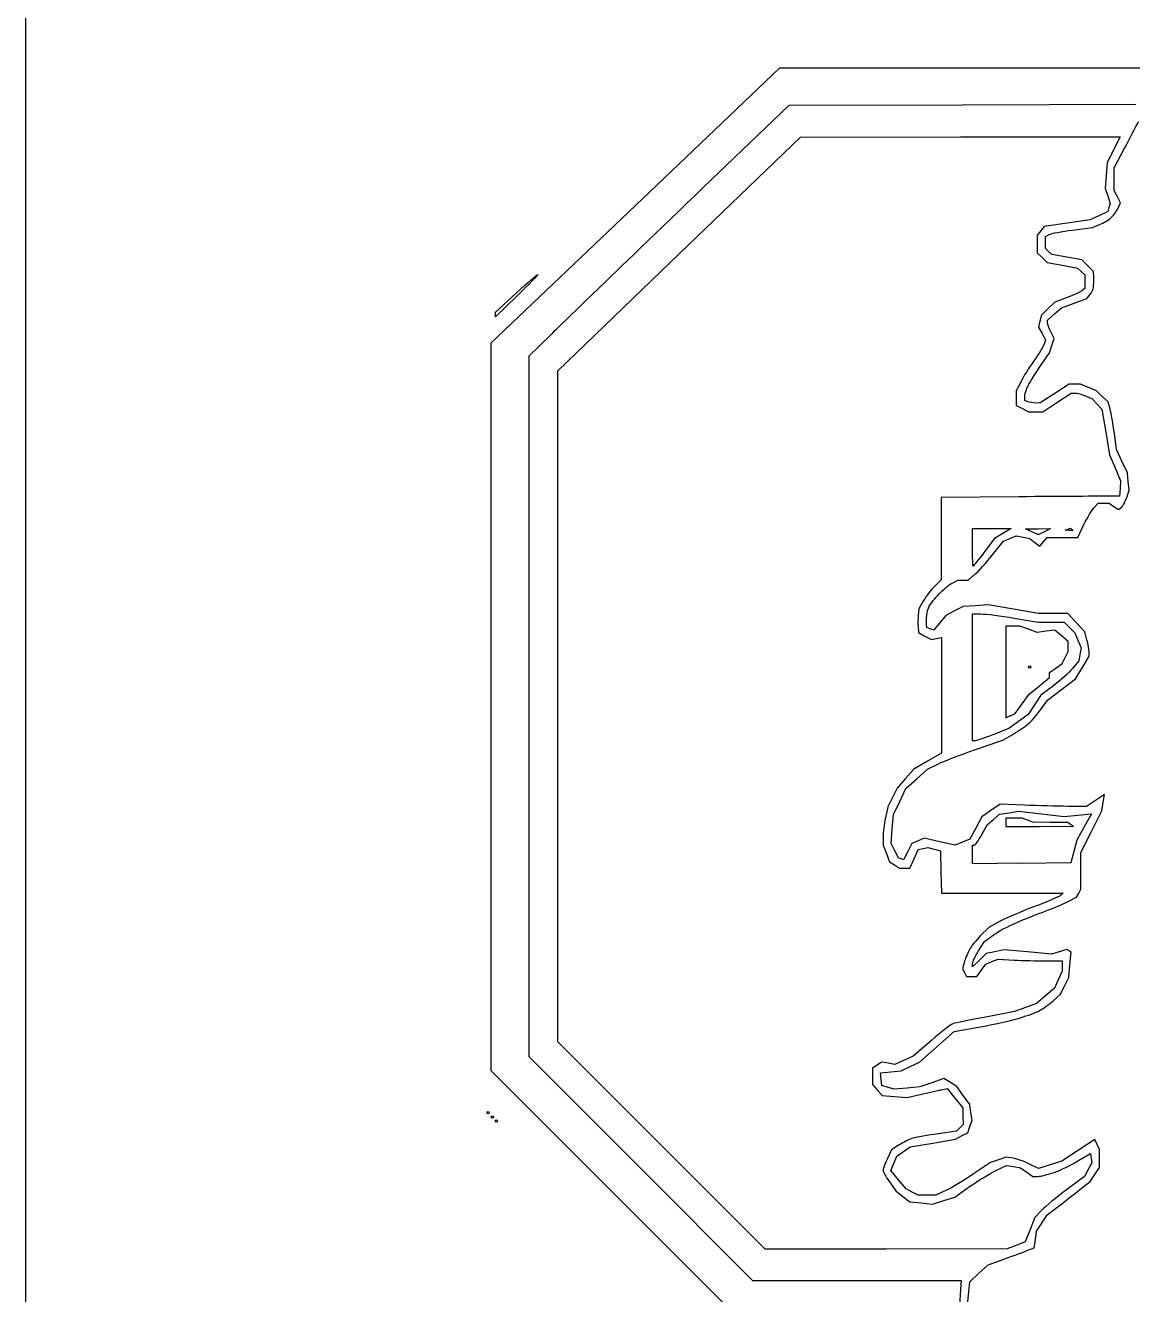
# Model space of a CAD drawing. Extents: x 2.7 to 30.1, y 1.6 to 101.3.
# Drawn here: x 2.695 to 4.369, y 56.72 to 58.639 of the extents above; entities that cross this region are included whole.
import ezdxf

# ---------------------------------------------------------------- set-up
doc = ezdxf.new("R2010")
doc.units = 0
doc.layers.get('0').update_dxf_attribs({"linetype": 'CONTINUOUS'})

msp = doc.modelspace()

# ---------------------------------------------------------------- linework, layer by layer
at = {"color": 5}
msp.add_line((2.694834, 59.100892), (2.694834, 54.481264), dxfattribs=at)
at = {"color": 7}
for p, q in [((3.6173, 58.3671), (3.835414, 58.574982)), ((3.835414, 58.574982), (4.394468, 58.575138)), ((3.84893, 58.518092), (3.731875, 58.405736)), ((4.111409, 58.518939), (3.84893, 58.518092)), ((4.373887, 58.519785), (4.111409, 58.518939)), ((3.683367, 58.293858), (3.866833, 58.470475)), ((3.866833, 58.470475), (4.108521, 58.470633)), ((4.108521, 58.470633), (4.350209, 58.470794)), ((4.350209, 58.470794), (4.340159, 58.451095)), ((4.340159, 58.451095), (4.330109, 58.431424)), ((4.341139, 58.424146), (4.35578, 58.451832)), ((4.330109, 58.431424), (4.328839, 58.412064)), ((4.341139, 58.406789), (4.341139, 58.424146)), ((4.328839, 58.412064), (4.327569, 58.392703)), ((4.341139, 58.389433), (4.341139, 58.406789)), ((4.327569, 58.392703), (4.331289, 58.381415)), ((4.331289, 58.381415), (4.335009, 58.370126)), ((4.345945, 58.380147), (4.341139, 58.389433)), ((4.350751, 58.370862), (4.345945, 58.380147)), ((3.399186, 58.159215), (3.6173, 58.3671)), ((4.331114, 58.357877), (4.317869, 58.351612)), ((4.333061, 58.364001), (4.331114, 58.357877)), ((4.335009, 58.370126), (4.333061, 58.364001)), ((4.346269, 58.362198), (4.350751, 58.370862)), ((4.269978, 58.340408), (4.235332, 58.335469)), ((4.304625, 58.345347), (4.269978, 58.340408)), ((4.317869, 58.351612), (4.304625, 58.345347)), ((4.308082, 58.333722), (4.318984, 58.338237)), ((4.229818, 58.32878), (4.224303, 58.322091)), ((4.224303, 58.322091), (4.224303, 58.308799)), ((4.235332, 58.335469), (4.229818, 58.32878)), ((4.237212, 58.320232), (4.242727, 58.323167)), ((4.237212, 58.311116), (4.237212, 58.320232)), ((4.27816, 58.329884), (4.308082, 58.333722)), ((4.224303, 58.308799), (4.224303, 58.295506)), ((4.237212, 58.302), (4.237212, 58.311116)), ((4.241857, 58.297372), (4.237212, 58.302)), ((3.499899, 58.117246), (3.683367, 58.293858)), ((4.224303, 58.295506), (4.232087, 58.288197)), ((4.232087, 58.288197), (4.23987, 58.280887)), ((4.23987, 58.280887), (4.262587, 58.276597)), ((4.246503, 58.292715), (4.241857, 58.297372)), ((4.269255, 58.288877), (4.246503, 58.292715)), ((4.292008, 58.285039), (4.269255, 58.288877)), ((4.300825, 58.276233), (4.292008, 58.285039)), ((4.262587, 58.276597), (4.285303, 58.272307)), ((4.285303, 58.272307), (4.291018, 58.267143)), ((4.291018, 58.267143), (4.296733, 58.261978)), ((4.296733, 58.261978), (4.296733, 58.251846)), ((4.309641, 58.267428), (4.300825, 58.276233)), ((4.310008, 58.25851), (4.309641, 58.267428)), ((4.296733, 58.241715), (4.292759, 58.238413)), ((4.296733, 58.251846), (4.296733, 58.241715)), ((3.405416, 58.205534), (3.437007, 58.234659)), ((3.437849, 58.230135), (3.405416, 58.19893)), ((3.437849, 58.230146), (3.437849, 58.230135)), ((4.269924, 58.228083), (4.251063, 58.221056)), ((4.280443, 58.219365), (4.299699, 58.226562)), ((4.299699, 58.226562), (4.304344, 58.231783)), ((3.405416, 58.202232), (3.405416, 58.205534)), ((4.241013, 58.211037), (4.230964, 58.201018)), ((4.251063, 58.221056), (4.241013, 58.211037)), ((4.250736, 58.202997), (4.261187, 58.212169)), ((4.261187, 58.212169), (4.280443, 58.219365)), ((3.405416, 58.19893), (3.405416, 58.202232)), ((4.228762, 58.192156), (4.226561, 58.183295)), ((4.230964, 58.201018), (4.228762, 58.192156)), ((4.240285, 58.193824), (4.250736, 58.202997)), ((4.240285, 58.189901), (4.240285, 58.193824)), ((3.489622, 58.172195), (3.455764, 58.139203)), ((4.226561, 58.183295), (4.231895, 58.173389)), ((4.231895, 58.173389), (4.237229, 58.163483)), ((4.250225, 58.16611), (4.245255, 58.176044)), ((4.246596, 58.155132), (4.250225, 58.16611)), ((3.399186, 57.608967), (3.399186, 58.159215)), ((4.237229, 58.163483), (4.235028, 58.15733)), ((4.242966, 58.144125), (4.246596, 58.155132)), ((3.455764, 58.139203), (3.455764, 57.609748)), ((4.229504, 58.124426), (4.242966, 58.144125)), ((3.499899, 57.609768), (3.499899, 58.117246)), ((4.199583, 58.10011), (4.192852, 58.086845)), ((4.272831, 58.096658), (4.251055, 58.082547)), ((4.281377, 58.096658), (4.272831, 58.096658)), ((4.289923, 58.096658), (4.281377, 58.096658)), ((4.302115, 58.091634), (4.289923, 58.096658)), ((4.314307, 58.086639), (4.302115, 58.091634)), ((4.192852, 58.086845), (4.192852, 58.075782)), ((4.192852, 58.075782), (4.192852, 58.064719)), ((4.205659, 58.072319), (4.205659, 58.078443)), ((4.210649, 58.070344), (4.205659, 58.072319)), ((4.251055, 58.082547), (4.229281, 58.068436)), ((4.232871, 58.055123), (4.25445, 58.069291)), ((4.25445, 58.069291), (4.276029, 58.083458)), ((4.276029, 58.083458), (4.281797, 58.083458)), ((4.297689, 58.07914), (4.30783, 58.074822)), ((4.30783, 58.074822), (4.315159, 58.066864)), ((4.323016, 58.078426), (4.314307, 58.086639)), ((4.331725, 58.070214), (4.323016, 58.078426)), ((4.334756, 58.058953), (4.331725, 58.070214)), ((4.192852, 58.064719), (4.20214, 58.059921)), ((4.20214, 58.059921), (4.211428, 58.055123)), ((4.211428, 58.055123), (4.22215, 58.055123)), ((4.22215, 58.055123), (4.232871, 58.055123)), ((4.229281, 58.068436), (4.22246, 58.068368)), ((4.315159, 58.066864), (4.322505, 58.058905)), ((4.322505, 58.058905), (4.328293, 58.024454)), ((4.328293, 58.024454), (4.334082, 57.990003)), ((4.344662, 57.998281), (4.341233, 58.022975)), ((4.352773, 57.980557), (4.344662, 57.998281)), ((4.334082, 57.990003), (4.34239, 57.970276)), ((4.360882, 57.962834), (4.352773, 57.980557)), ((4.34239, 57.970276), (4.350682, 57.950549)), ((4.362321, 57.949823), (4.360882, 57.962834)), ((4.349779, 57.939034), (4.348876, 57.927519)), ((4.350682, 57.950549), (4.349779, 57.939034)), ((4.360077, 57.925665), (4.36376, 57.936813)), ((4.36376, 57.936813), (4.362321, 57.949823)), ((4.196903, 57.926594), (4.079578, 57.925747)), ((4.079578, 57.925747), (4.079578, 57.863342)), ((4.310765, 57.910566), (4.31677, 57.917142)), ((4.31677, 57.917142), (4.325025, 57.917142)), ((4.325025, 57.917142), (4.33328, 57.917142)), ((4.348876, 57.927519), (4.33155, 57.92744)), ((4.33328, 57.917142), (4.340409, 57.912147)), ((4.340409, 57.912147), (4.347538, 57.907151)), ((4.347538, 57.907151), (4.351966, 57.910849)), ((4.126768, 57.850323), (4.126768, 57.878667)), ((4.126768, 57.878667), (4.155903, 57.878636)), ((4.155903, 57.878636), (4.185037, 57.878602)), ((4.185037, 57.878602), (4.172428, 57.870982)), ((4.207002, 57.878139), (4.2259, 57.87832)), ((4.216454, 57.873821), (4.207002, 57.878139)), ((4.2259, 57.87832), (4.244797, 57.878503)), ((4.244797, 57.878503), (4.23578, 57.87379)), ((4.266835, 57.875949), (4.270972, 57.877642)), ((4.270972, 57.877642), (4.27511, 57.879336)), ((4.27511, 57.879336), (4.277029, 57.87736)), ((4.277029, 57.87736), (4.278948, 57.875384)), ((4.285856, 57.865157), (4.295307, 57.884574)), ((4.079578, 57.863342), (4.079578, 57.80094)), ((4.159838, 57.863362), (4.14429, 57.842647)), ((4.156731, 57.838402), (4.173531, 57.859456)), ((4.172428, 57.870982), (4.159838, 57.863362)), ((4.173531, 57.859456), (4.183183, 57.863435)), ((4.183183, 57.863435), (4.192835, 57.867415)), ((4.192835, 57.867415), (4.203122, 57.865439)), ((4.203122, 57.865439), (4.213409, 57.863463)), ((4.213409, 57.863463), (4.221066, 57.857593)), ((4.226329, 57.869246), (4.226323, 57.869362)), ((4.228723, 57.851723), (4.234184, 57.85844)), ((4.234184, 57.85844), (4.239645, 57.865157)), ((4.239645, 57.865157), (4.26275, 57.865157)), ((4.26275, 57.865157), (4.285856, 57.865157)), ((4.272877, 57.875768), (4.266835, 57.875949)), ((4.272906, 57.875568), (4.272877, 57.875768)), ((4.278948, 57.875384), (4.272906, 57.875568)), ((4.221066, 57.857593), (4.228723, 57.851723)), ((4.127763, 57.821932), (4.127672, 57.821977)), ((4.079578, 57.80094), (4.069852, 57.791683)), ((4.095934, 57.796128), (4.104443, 57.800587)), ((4.104443, 57.800587), (4.112227, 57.800587)), ((4.112227, 57.800587), (4.120011, 57.800587)), ((4.120011, 57.800587), (4.12997, 57.808969)), ((4.052781, 57.769839), (4.045432, 57.757252)), ((4.131412, 57.761979), (4.112422, 57.760568)), ((4.1504, 57.76339), (4.131412, 57.761979)), ((4.188546, 57.756814), (4.1504, 57.76339)), ((4.045432, 57.757252), (4.044698, 57.747797)), ((4.08644, 57.747304), (4.077206, 57.736099)), ((4.099431, 57.753936), (4.08644, 57.747304)), ((4.112422, 57.760568), (4.099431, 57.753936)), ((4.126684, 57.653462), (4.126684, 57.749525)), ((4.126684, 57.749525), (4.140072, 57.749502)), ((4.226692, 57.750239), (4.188546, 57.756814)), ((4.189678, 57.743237), (4.225899, 57.736971)), ((4.248776, 57.750239), (4.226692, 57.750239)), ((4.27086, 57.750239), (4.248776, 57.750239)), ((4.283613, 57.73641), (4.27086, 57.750239)), ((4.044517, 57.729763), (4.045053, 57.721184)), ((4.057484, 57.728846), (4.057117, 57.734011)), ((4.062728, 57.726871), (4.057484, 57.728846)), ((4.067972, 57.724895), (4.062728, 57.726871)), ((4.077206, 57.736099), (4.067972, 57.724895)), ((4.187734, 57.73094), (4.177103, 57.73094)), ((4.177103, 57.73094), (4.177103, 57.661714)), ((4.198365, 57.73094), (4.187734, 57.73094)), ((4.211517, 57.726284), (4.198365, 57.73094)), ((4.224671, 57.721655), (4.211517, 57.726284)), ((4.225899, 57.736971), (4.245728, 57.736949)), ((4.251415, 57.725042), (4.238043, 57.723349)), ((4.245728, 57.736949), (4.265554, 57.736929)), ((4.261501, 57.716547), (4.251415, 57.725042)), ((4.265554, 57.736929), (4.273465, 57.729027)), ((4.273465, 57.729027), (4.281375, 57.721125)), ((4.296367, 57.722553), (4.283613, 57.73641)), ((4.045053, 57.721184), (4.054905, 57.716076)), ((4.054905, 57.716076), (4.064757, 57.710967)), ((4.064757, 57.710967), (4.072234, 57.712379)), ((4.072234, 57.712379), (4.079707, 57.71379)), ((4.079707, 57.71379), (4.079707, 57.626453)), ((4.238043, 57.723349), (4.224671, 57.721655)), ((4.271588, 57.708052), (4.261501, 57.716547)), ((4.271588, 57.700291), (4.271588, 57.708052)), ((4.281375, 57.721125), (4.286182, 57.70961)), ((4.286182, 57.70961), (4.290988, 57.698095)), ((4.299742, 57.710417), (4.296367, 57.722553)), ((4.266906, 57.683499), (4.271588, 57.692558)), ((4.271588, 57.692558), (4.271588, 57.700291)), ((4.289154, 57.688274), (4.287319, 57.678453)), ((4.290988, 57.698095), (4.289154, 57.688274)), ((4.292925, 57.668422), (4.303158, 57.685412)), ((4.303158, 57.685412), (4.303135, 57.691847)), ((4.213297, 57.667635), (4.213297, 57.667635)), ((4.243233, 57.660921), (4.252721, 57.667694)), ((4.252721, 57.667694), (4.262227, 57.674468)), ((4.262227, 57.674468), (4.266906, 57.683499)), ((4.287319, 57.678453), (4.277848, 57.666966)), ((4.282694, 57.651433), (4.292925, 57.668422)), ((4.126684, 57.557396), (4.126684, 57.653462)), ((4.177103, 57.661714), (4.177103, 57.592491)), ((4.227904, 57.640855), (4.243144, 57.65347)), ((4.243144, 57.65347), (4.243188, 57.657196)), ((4.243188, 57.657196), (4.243233, 57.660921)), ((4.261471, 57.635318), (4.282694, 57.651433)), ((4.20196, 57.613479), (4.212664, 57.628268)), ((4.212664, 57.628268), (4.227904, 57.640855)), ((4.249109, 57.641002), (4.22983, 57.626496)), ((4.240248, 57.619203), (4.261471, 57.635318)), ((3.399186, 57.058715), (3.399186, 57.608967)), ((3.455764, 57.609748), (3.455764, 57.080291)), ((3.499899, 57.102293), (3.499899, 57.609768)), ((4.079707, 57.626453), (4.079707, 57.539114)), ((4.191255, 57.598719), (4.20196, 57.613479)), ((4.220251, 57.612046), (4.210673, 57.597596)), ((4.22983, 57.626496), (4.220251, 57.612046)), ((4.229981, 57.604838), (4.240248, 57.619203)), ((4.177103, 57.592491), (4.184195, 57.595764)), ((4.184163, 57.595445), (4.191255, 57.598719)), ((4.184195, 57.595764), (4.184163, 57.595445)), ((4.210673, 57.597596), (4.196251, 57.586956)), ((4.18183, 57.576316), (4.157522, 57.566834)), ((4.196251, 57.586956), (4.18183, 57.576316)), ((4.129932, 57.557396), (4.126684, 57.557396)), ((4.129963, 57.557351), (4.129932, 57.557396)), ((4.129945, 57.543906), (4.172467, 57.558694)), ((4.172467, 57.558694), (4.186637, 57.566794)), ((4.079707, 57.539114), (4.05882, 57.526894)), ((4.037929, 57.514673), (4.025413, 57.500478)), ((4.05882, 57.526894), (4.037929, 57.514673)), ((4.042502, 57.499964), (4.058795, 57.514611)), ((4.058795, 57.514611), (4.073109, 57.521864)), ((4.025413, 57.500478), (4.012896, 57.486282)), ((4.02621, 57.485317), (4.042502, 57.499964)), ((4.012896, 57.486282), (4.005748, 57.472114)), ((4.016704, 57.465843), (4.02621, 57.485317)), ((4.326213, 57.476314), (4.312587, 57.467311)), ((4.324266, 57.46415), (4.326213, 57.476314)), ((3.998599, 57.457947), (3.99506, 57.441267)), ((4.005748, 57.472114), (3.998599, 57.457947)), ((4.007199, 57.44637), (4.016704, 57.465843)), ((4.168376, 57.461695), (4.154697, 57.452127)), ((4.205087, 57.460284), (4.168376, 57.461695)), ((4.298962, 57.458308), (4.270379, 57.45859)), ((4.312587, 57.467311), (4.298962, 57.458308)), ((4.322318, 57.451986), (4.324266, 57.46415)), ((4.005393, 57.424328), (4.007199, 57.44637)), ((4.141018, 57.44256), (4.131984, 57.425824)), ((4.154697, 57.452127), (4.141018, 57.44256)), ((4.148891, 57.430752), (4.158269, 57.438654)), ((4.158269, 57.438654), (4.167647, 57.446556)), ((4.167647, 57.446556), (4.182052, 57.448814)), ((4.18949, 57.440714), (4.1771, 57.440714)), ((4.1771, 57.440714), (4.1771, 57.434421)), ((4.182052, 57.448814), (4.19644, 57.451072)), ((4.201882, 57.440714), (4.18949, 57.440714)), ((4.19644, 57.451072), (4.230915, 57.447093)), ((4.209937, 57.437638), (4.201882, 57.440714)), ((4.217991, 57.434562), (4.209937, 57.437638)), ((4.230915, 57.447093), (4.26539, 57.443113)), ((4.26539, 57.443113), (4.286012, 57.445089)), ((4.286012, 57.445089), (4.306632, 57.447347)), ((4.306632, 57.447347), (4.295512, 57.42745)), ((4.306443, 57.42049), (4.322318, 57.451986)), ((4.003587, 57.402287), (4.005393, 57.424328)), ((4.131984, 57.425824), (4.12295, 57.409088)), ((4.140435, 57.41523), (4.148891, 57.430752)), ((4.1771, 57.434421), (4.1771, 57.428127)), ((4.1771, 57.428127), (4.228281, 57.428172)), ((4.244396, 57.43428), (4.217991, 57.434562)), ((4.228257, 57.428308), (4.27944, 57.428353)), ((4.228281, 57.428172), (4.228257, 57.428308)), ((4.270804, 57.433997), (4.244396, 57.43428)), ((4.275122, 57.431175), (4.270804, 57.433997)), ((4.27944, 57.428353), (4.275122, 57.431175)), ((4.295512, 57.42745), (4.284373, 57.407553)), ((4.290568, 57.388994), (4.306443, 57.42049)), ((3.991524, 57.412196), (3.991524, 57.399834)), ((3.991524, 57.399834), (3.996513, 57.38736)), ((4.009302, 57.39145), (4.003587, 57.402287)), ((4.035156, 57.402513), (4.02886, 57.390151)), ((4.044517, 57.406407), (4.035156, 57.402513)), ((4.053862, 57.410274), (4.044517, 57.406407)), ((4.07732, 57.405053), (4.053862, 57.410274)), ((4.100778, 57.399832), (4.07732, 57.405053)), ((4.111864, 57.40446), (4.100778, 57.399832)), ((4.12295, 57.409088), (4.111864, 57.40446)), ((4.12668, 57.385681), (4.12668, 57.399707)), ((4.12668, 57.399707), (4.129333, 57.399707)), ((4.284373, 57.407553), (4.279964, 57.390338)), ((3.996513, 57.38736), (4.001503, 57.374886)), ((4.015017, 57.380612), (4.009302, 57.39145)), ((4.01879, 57.379201), (4.015017, 57.380612)), ((4.022563, 57.37779), (4.01879, 57.379201)), ((4.02886, 57.390151), (4.022563, 57.37779)), ((4.032164, 57.365065), (4.038387, 57.379119)), ((4.038387, 57.379119), (4.04461, 57.393174)), ((4.04461, 57.393174), (4.051922, 57.394867)), ((4.051922, 57.394867), (4.059234, 57.396561)), ((4.059234, 57.396561), (4.068686, 57.394021)), ((4.068686, 57.394021), (4.078138, 57.391481)), ((4.078138, 57.391481), (4.079041, 57.35942)), ((4.12668, 57.371655), (4.12668, 57.385681)), ((4.279964, 57.390338), (4.275556, 57.373122)), ((4.290612, 57.361224), (4.290568, 57.388994)), ((4.001503, 57.374886), (4.008996, 57.369975)), ((4.008996, 57.369975), (4.016489, 57.365065)), ((4.016489, 57.365065), (4.024326, 57.365065)), ((4.024326, 57.365065), (4.032164, 57.365065)), ((4.079041, 57.35942), (4.079944, 57.327354)), ((4.201124, 57.372501), (4.12668, 57.371655)), ((4.275556, 57.373122), (4.201112, 57.372275)), ((4.201112, 57.372275), (4.201124, 57.372501)), ((4.290657, 57.333453), (4.290612, 57.361224)), ((4.079944, 57.327354), (4.171805, 57.327354)), ((4.171805, 57.327354), (4.263664, 57.327354)), ((4.263664, 57.327354), (4.260489, 57.324165)), ((4.269287, 57.313782), (4.284127, 57.321261)), ((4.284127, 57.321261), (4.287392, 57.327357)), ((4.287392, 57.327357), (4.290657, 57.333453)), ((4.167536, 57.284287), (4.151588, 57.275623)), ((4.151588, 57.275623), (4.139051, 57.263092)), ((4.135999, 57.239924), (4.145124, 57.25429)), ((4.145124, 57.25429), (4.155899, 57.26253)), ((4.137109, 57.225983), (4.126875, 57.216105)), ((4.147339, 57.23586), (4.137109, 57.225983)), ((4.160654, 57.238824), (4.147339, 57.23586)), ((4.15614, 57.22375), (4.165518, 57.227645)), ((4.17397, 57.241787), (4.160654, 57.238824)), ((4.165518, 57.227645), (4.189541, 57.226234)), ((4.210147, 57.238429), (4.17397, 57.241787)), ((4.246322, 57.23507), (4.210147, 57.238429)), ((4.237979, 57.225105), (4.262391, 57.225017)), ((4.25797, 57.238654), (4.246322, 57.23507)), ((4.269617, 57.242239), (4.25797, 57.238654)), ((4.262391, 57.225017), (4.262324, 57.217143)), ((4.272648, 57.240263), (4.269617, 57.242239)), ((4.275676, 57.238288), (4.272648, 57.240263)), ((4.274039, 57.218927), (4.275676, 57.238288)), ((4.114069, 57.222396), (4.111416, 57.213139)), ((4.111416, 57.213139), (4.114574, 57.20724)), ((4.114574, 57.20724), (4.117732, 57.201342)), ((4.126875, 57.216105), (4.126875, 57.220818)), ((4.13308, 57.201342), (4.139921, 57.210599)), ((4.139921, 57.210599), (4.146762, 57.219856)), ((4.146762, 57.219856), (4.15614, 57.22375)), ((4.262258, 57.209269), (4.256453, 57.196485)), ((4.262324, 57.217143), (4.262258, 57.209269)), ((4.272402, 57.199595), (4.274039, 57.218927)), ((4.117732, 57.201342), (4.125406, 57.201342)), ((4.125406, 57.201342), (4.13308, 57.201342)), ((4.256453, 57.196485), (4.250648, 57.1837)), ((4.259341, 57.173969), (4.265872, 57.186782)), ((4.265872, 57.186782), (4.272402, 57.199595)), ((4.237078, 57.172101), (4.223509, 57.160501)), ((4.250648, 57.1837), (4.237078, 57.172101)), ((4.248095, 57.164091), (4.259341, 57.173969)), ((4.190455, 57.14814), (4.146882, 57.139956)), ((4.206982, 57.154321), (4.190455, 57.14814)), ((4.223509, 57.160501), (4.206982, 57.154321)), ((4.07264, 57.095144), (4.098903, 57.118258)), ((4.098903, 57.118258), (4.138782, 57.125342)), ((3.656584, 56.945586), (3.499899, 57.102293)), ((4.064721, 57.104734), (4.037168, 57.080943)), ((4.046376, 57.07203), (4.07264, 57.095144)), ((3.455764, 57.080291), (3.625068, 56.911009)), ((3.989021, 57.071855), (3.98238, 57.067199)), ((3.999271, 57.070162), (3.989021, 57.071855)), ((4.023345, 57.074706), (4.009522, 57.068469)), ((4.037168, 57.080943), (4.023345, 57.074706)), ((4.032516, 57.065314), (4.046376, 57.07203)), ((3.582663, 56.875257), (3.399186, 57.058715)), ((3.98238, 57.067199), (3.97574, 57.06257)), ((3.97574, 57.06257), (3.97574, 57.050322)), ((3.987761, 57.055746), (4.003219, 57.057157)), ((3.988664, 57.046122), (3.987761, 57.055746)), ((4.009522, 57.068469), (3.999271, 57.070162)), ((4.003219, 57.057157), (4.018656, 57.058568)), ((4.018656, 57.058568), (4.032516, 57.065314)), ((3.97574, 57.050322), (3.97574, 57.038073)), ((3.97574, 57.038073), (3.982868, 57.029776)), ((3.989568, 57.036499), (3.988664, 57.046122)), ((3.999019, 57.033676), (3.989568, 57.036499)), ((4.008471, 57.030854), (3.999019, 57.033676)), ((4.047141, 57.034241), (4.027806, 57.032548)), ((4.065327, 57.040619), (4.047141, 57.034241)), ((4.083514, 57.046997), (4.065327, 57.040619)), ((4.0934, 57.040873), (4.083514, 57.046997)), ((4.103286, 57.034749), (4.0934, 57.040873)), ((4.112885, 57.02123), (4.103286, 57.034749)), ((3.982868, 57.029776), (3.989997, 57.021507)), ((3.989997, 57.021507), (4.008861, 57.019814)), ((4.027806, 57.032548), (4.008471, 57.030854)), ((4.008861, 57.019814), (4.027725, 57.01812)), ((4.027725, 57.01812), (4.049772, 57.023285)), ((4.080031, 57.030171), (4.088249, 57.031865)), ((4.088249, 57.031865), (4.100131, 57.017358)), ((4.100131, 57.017358), (4.112015, 57.002852)), ((4.122483, 57.007712), (4.112885, 57.02123)), ((4.112015, 57.002852), (4.112382, 56.990321)), ((4.124346, 56.99583), (4.122483, 57.007712)), ((4.126208, 56.983949), (4.124346, 56.99583)), ((3.394393, 56.993607), (3.394393, 56.993607)), ((3.400689, 56.987313), (3.400689, 56.987313)), ((3.406986, 56.981019), (3.406986, 56.981019)), ((4.112749, 56.977791), (4.107706, 56.972739)), ((4.112382, 56.990321), (4.112749, 56.977791)), ((4.122906, 56.974494), (4.126208, 56.983949)), ((4.102662, 56.967687), (4.074694, 56.963482)), ((4.100882, 56.955303), (4.110243, 56.960158)), ((4.107706, 56.972739), (4.102662, 56.967687)), ((4.110243, 56.960158), (4.119604, 56.965012)), ((4.119604, 56.965012), (4.122906, 56.974494)), ((3.813267, 56.78888), (3.656584, 56.945586)), ((4.004431, 56.939155), (3.998008, 56.925918)), ((4.016132, 56.946859), (4.004431, 56.939155)), ((4.012471, 56.929621), (4.02245, 56.936705)), ((4.02245, 56.936705), (4.032429, 56.943789)), ((4.032429, 56.943789), (4.066656, 56.949546)), ((4.066656, 56.949546), (4.100882, 56.955303)), ((4.28677, 56.938494), (4.261836, 56.9219)), ((4.311702, 56.955089), (4.28677, 56.938494)), ((4.315204, 56.947384), (4.311702, 56.955089)), ((4.318706, 56.93968), (4.315204, 56.947384)), ((4.318706, 56.926133), (4.318706, 56.93968)), ((4.003434, 56.907946), (4.007952, 56.918784)), ((4.007952, 56.918784), (4.012471, 56.929621)), ((4.153996, 56.920319), (4.128469, 56.902906)), ((4.165824, 56.924214), (4.153996, 56.920319)), ((4.177652, 56.928108), (4.165824, 56.924214)), ((4.18841, 56.926415), (4.177652, 56.928108)), ((4.22671, 56.910893), (4.212941, 56.917779)), ((4.261836, 56.9219), (4.244273, 56.916396)), ((4.286127, 56.922391), (4.305025, 56.933849)), ((4.307226, 56.919738), (4.301675, 56.909437)), ((4.305025, 56.933849), (4.306126, 56.926793)), ((4.306126, 56.926793), (4.307226, 56.919738)), ((4.318706, 56.912586), (4.318706, 56.926133)), ((3.625068, 56.911009), (3.794373, 56.741726)), ((4.014864, 56.894005), (4.003434, 56.907946)), ((4.161216, 56.907376), (4.17805, 56.915533)), ((4.17805, 56.915533), (4.188809, 56.913839)), ((4.188809, 56.913839), (4.199567, 56.912146)), ((4.199567, 56.912146), (4.208691, 56.905655)), ((4.208691, 56.905655), (4.217815, 56.899164)), ((4.217815, 56.899164), (4.225489, 56.899164)), ((4.244273, 56.916396), (4.22671, 56.910893)), ((4.29614, 56.899164), (4.269081, 56.879013)), ((4.301675, 56.909437), (4.29614, 56.899164)), ((4.304522, 56.891532), (4.311614, 56.902059)), ((4.311614, 56.902059), (4.318706, 56.912586)), ((4.001146, 56.890923), (4.010671, 56.877066)), ((4.026294, 56.880063), (4.014864, 56.894005)), ((4.035328, 56.875378), (4.026294, 56.880063)), ((4.100293, 56.867922), (4.122341, 56.883585)), ((4.288447, 56.878748), (4.304522, 56.891532)), ((3.76614, 56.691801), (3.582663, 56.875257)), ((4.010671, 56.877066), (4.021393, 56.868881)), ((4.021393, 56.868881), (4.032114, 56.860697)), ((4.032114, 56.860697), (4.049313, 56.859003)), ((4.044362, 56.870693), (4.035328, 56.875378)), ((4.057914, 56.870727), (4.044362, 56.870693)), ((4.07145, 56.870761), (4.057914, 56.870727)), ((4.066511, 56.85731), (4.083402, 56.862616)), ((4.087198, 56.878127), (4.07145, 56.870761)), ((4.083402, 56.862616), (4.100293, 56.867922)), ((4.049313, 56.859003), (4.066511, 56.85731)), ((4.231626, 56.848), (4.221232, 56.837134)), ((4.231614, 56.828484), (4.239759, 56.840789)), ((4.239759, 56.840789), (4.256068, 56.853376)), ((4.221232, 56.837134), (4.213722, 56.818564)), ((4.223469, 56.816179), (4.231614, 56.828484)), ((4.213722, 56.818564), (4.206212, 56.799994)), ((4.220195, 56.791231), (4.221832, 56.803705)), ((4.221832, 56.803705), (4.223469, 56.816179)), ((3.995958, 56.789052), (3.813267, 56.78888)), ((3.996343, 56.789153), (3.995958, 56.789052)), ((4.179034, 56.789326), (3.996343, 56.789153)), ((4.192623, 56.79466), (4.179034, 56.789326)), ((4.206212, 56.799994), (4.192623, 56.79466)), ((4.210416, 56.787364), (4.220195, 56.791231)), ((4.13655, 56.752623), (4.150247, 56.765548)), ((4.150247, 56.765548), (4.175443, 56.774523)), ((4.122854, 56.739697), (4.13655, 56.752623)), ((3.794373, 56.741726), (3.951993, 56.741726)), ((3.951993, 56.741726), (4.109614, 56.741726)), ((4.109614, 56.741726), (4.108344, 56.721237)), ((4.121217, 56.724542), (4.122854, 56.739697)), ((4.108344, 56.721237), (4.107074, 56.700747)), ((4.11958, 56.709386), (4.121217, 56.724542))]:
    msp.add_line(p, q, dxfattribs=at)
for points in [[(4.35578, 58.451832), (4.363835, 58.467044), (4.373741, 58.486096), (4.377785, 58.494137)], [(3.731875, 58.405736), (3.667496, 58.343941), (3.59427, 58.273535), (3.56915, 58.249281)], [(4.335838, 58.348143), (4.339104, 58.351107), (4.343803, 58.357429), (4.346269, 58.362198)], [(4.318984, 58.338237), (4.32499, 58.340777), (4.332573, 58.34518), (4.335838, 58.348143)], [(4.242727, 58.323167), (4.245758, 58.32486), (4.261703, 58.327823), (4.27816, 58.329884)], [(3.437007, 58.234659), (3.454386, 58.250689), (3.468975, 58.263237), (3.469438, 58.262571)], [(3.469438, 58.262571), (3.469974, 58.261724), (3.455685, 58.247303), (3.437849, 58.230146)], [(3.56915, 58.249281), (3.544033, 58.225038), (3.508244, 58.190339), (3.489622, 58.172195)], [(4.304344, 58.231783), (4.306912, 58.234662), (4.30928, 58.239827), (4.309641, 58.243298)], [(4.309641, 58.243298), (4.310008, 58.246769), (4.310178, 58.253599), (4.310008, 58.25851)], [(4.292759, 58.238413), (4.290558, 58.236719), (4.280296, 58.23195), (4.269924, 58.228083)], [(4.245255, 58.176044), (4.242546, 58.181519), (4.240285, 58.187757), (4.240285, 58.189901)], [(4.235028, 58.15733), (4.233758, 58.153943), (4.226846, 58.142683), (4.21957, 58.132269)], [(4.21957, 58.132269), (4.212278, 58.121883), (4.203297, 58.107405), (4.199583, 58.10011)], [(4.210847, 58.094643), (4.213694, 58.100203), (4.222096, 58.11358), (4.229504, 58.124426)], [(4.205659, 58.078443), (4.205659, 58.08183), (4.208002, 58.089083), (4.210847, 58.094643)], [(4.22246, 58.068368), (4.218704, 58.068334), (4.21339, 58.069215), (4.210649, 58.070344)], [(4.281797, 58.083458), (4.284972, 58.083458), (4.292121, 58.081483), (4.297689, 58.07914)], [(4.341233, 58.022975), (4.339342, 58.03655), (4.336427, 58.052753), (4.334756, 58.058953)], [(4.33155, 57.92744), (4.322025, 57.927395), (4.261431, 57.927158), (4.196903, 57.926594)], [(4.351966, 57.910849), (4.354393, 57.912824), (4.358045, 57.919541), (4.360077, 57.925665)], [(4.295307, 57.884574), (4.300495, 57.89527), (4.307463, 57.906954), (4.310765, 57.910566)], [(4.226323, 57.869362), (4.226142, 57.869438), (4.221641, 57.871337), (4.216454, 57.873821)], [(4.23578, 57.87379), (4.230827, 57.87125), (4.226563, 57.869133), (4.226329, 57.869246)], [(4.127672, 57.821977), (4.127135, 57.821977), (4.126768, 57.834733), (4.126768, 57.850323)], [(4.14429, 57.842647), (4.135745, 57.831245), (4.128308, 57.821932), (4.127763, 57.821932)], [(4.12997, 57.808969), (4.135448, 57.813569), (4.147496, 57.826806), (4.156731, 57.838402)], [(4.069852, 57.791683), (4.064502, 57.786575), (4.056808, 57.776782), (4.052781, 57.769839)], [(4.07599, 57.77959), (4.082286, 57.786222), (4.091247, 57.793673), (4.095934, 57.796128)], [(4.061348, 57.761217), (4.063154, 57.764688), (4.069693, 57.772958), (4.07599, 57.77959)], [(4.044698, 57.747797), (4.044331, 57.742605), (4.044162, 57.734477), (4.044517, 57.729763)], [(4.057117, 57.734011), (4.056936, 57.736861), (4.057072, 57.742732), (4.057484, 57.74705)], [(4.057484, 57.74705), (4.057851, 57.751396), (4.059601, 57.757746), (4.061348, 57.761217)], [(4.140072, 57.749502), (4.147438, 57.749491), (4.169756, 57.74668), (4.189678, 57.743237)], [(4.303135, 57.691847), (4.303125, 57.695375), (4.301695, 57.703757), (4.299742, 57.710417)], [(4.21166, 57.669328), (4.21166, 57.670175), (4.212394, 57.671022), (4.213297, 57.671022)], [(4.213297, 57.667635), (4.212394, 57.667635), (4.21166, 57.668482), (4.21166, 57.669328)], [(4.213297, 57.671022), (4.2142, 57.671022), (4.214934, 57.670175), (4.214934, 57.669328)], [(4.214934, 57.669328), (4.214934, 57.668482), (4.2142, 57.667635), (4.213297, 57.667635)], [(4.277848, 57.666966), (4.272641, 57.660644), (4.259706, 57.64896), (4.249109, 57.641002)], [(4.210259, 57.582683), (4.215446, 57.586973), (4.224336, 57.596936), (4.229981, 57.604838)], [(4.186637, 57.566794), (4.194438, 57.571253), (4.205063, 57.578394), (4.210259, 57.582683)], [(4.157522, 57.566834), (4.14415, 57.561613), (4.131752, 57.557351), (4.129963, 57.557351)], [(4.073109, 57.521864), (4.080983, 57.525844), (4.10656, 57.53575), (4.129945, 57.543906)], [(4.270379, 57.45859), (4.254667, 57.458757), (4.225277, 57.459437), (4.205087, 57.460284)], [(3.99506, 57.441267), (3.993113, 57.432095), (3.991524, 57.419), (3.991524, 57.412196)], [(4.129333, 57.399707), (4.130772, 57.399707), (4.135793, 57.406707), (4.140435, 57.41523)], [(4.260489, 57.324165), (4.258683, 57.322472), (4.240711, 57.314711), (4.220406, 57.306978)], [(4.220406, 57.306978), (4.2001, 57.299273), (4.176308, 57.289085), (4.167536, 57.284287)], [(4.231996, 57.29826), (4.244332, 57.302691), (4.261121, 57.30969), (4.269287, 57.313782)], [(4.188119, 57.28048), (4.199911, 57.285842), (4.219654, 57.293829), (4.231996, 57.29826)], [(4.139051, 57.263092), (4.132157, 57.256206), (4.124302, 57.2463), (4.121616, 57.241107)], [(4.155899, 57.26253), (4.161831, 57.267046), (4.176332, 57.275118), (4.188119, 57.28048)], [(4.121616, 57.241107), (4.118935, 57.235914), (4.115537, 57.227504), (4.114069, 57.222396)], [(4.126875, 57.220818), (4.126875, 57.223358), (4.130976, 57.232022), (4.135999, 57.239924)], [(4.189541, 57.226234), (4.202749, 57.225387), (4.224552, 57.225105), (4.237979, 57.225105)], [(4.198975, 57.138776), (4.210151, 57.142247), (4.223241, 57.147158), (4.228068, 57.14967)], [(4.228068, 57.14967), (4.232894, 57.15221), (4.241911, 57.158644), (4.248095, 57.164091)], [(4.097793, 57.130163), (4.094762, 57.129316), (4.079886, 57.117829), (4.064721, 57.104734)], [(4.146882, 57.139956), (4.122918, 57.135468), (4.100828, 57.131037), (4.097793, 57.130163)], [(4.138782, 57.125342), (4.160713, 57.129237), (4.187802, 57.135276), (4.198975, 57.138776)], [(4.049772, 57.023285), (4.061891, 57.026107), (4.075516, 57.029212), (4.080031, 57.030171)], [(3.392756, 56.9953), (3.392756, 56.996147), (3.39349, 56.996993), (3.394393, 56.996993)], [(3.394393, 56.993607), (3.39349, 56.993607), (3.392756, 56.994453), (3.392756, 56.9953)], [(3.394393, 56.996993), (3.395296, 56.996993), (3.39603, 56.996147), (3.39603, 56.9953)], [(3.39603, 56.9953), (3.39603, 56.994453), (3.395296, 56.993607), (3.394393, 56.993607)], [(3.399052, 56.989006), (3.399052, 56.989853), (3.399786, 56.9907), (3.400689, 56.9907)], [(3.400689, 56.987313), (3.399786, 56.987313), (3.399052, 56.98816), (3.399052, 56.989006)], [(3.400689, 56.9907), (3.401592, 56.9907), (3.402326, 56.989853), (3.402326, 56.989006)], [(3.402326, 56.989006), (3.402326, 56.98816), (3.401592, 56.987313), (3.400689, 56.987313)], [(3.405349, 56.982713), (3.405349, 56.983559), (3.406082, 56.984406), (3.406986, 56.984406)], [(3.406986, 56.981019), (3.406082, 56.981019), (3.405349, 56.981866), (3.405349, 56.982713)], [(3.406986, 56.984406), (3.407889, 56.984406), (3.408622, 56.983559), (3.408622, 56.982713)], [(3.408622, 56.982713), (3.408622, 56.981866), (3.407889, 56.981019), (3.406986, 56.981019)], [(4.037276, 56.956935), (4.032086, 56.955523), (4.022564, 56.951121), (4.016132, 56.946859)], [(4.074694, 56.963482), (4.05931, 56.961224), (4.042474, 56.958233), (4.037276, 56.956935)], [(3.998008, 56.925918), (3.994488, 56.918637), (3.991604, 56.910904), (3.991604, 56.908731)], [(4.212941, 56.917779), (4.205357, 56.921561), (4.194323, 56.925456), (4.18841, 56.926415)], [(4.2502, 56.905034), (4.259562, 56.908279), (4.275733, 56.916097), (4.286127, 56.922391)], [(3.991604, 56.908731), (3.991604, 56.906473), (3.995905, 56.898543), (4.001146, 56.890923)], [(4.128469, 56.902906), (4.114428, 56.893339), (4.095858, 56.882191), (4.087198, 56.878127)], [(4.122341, 56.883585), (4.134459, 56.892193), (4.151959, 56.902917), (4.161216, 56.907376)], [(4.225489, 56.899164), (4.229717, 56.899164), (4.240836, 56.901704), (4.2502, 56.905034)], [(4.269081, 56.879013), (4.254205, 56.867922), (4.237345, 56.85398), (4.231626, 56.848)], [(4.256068, 56.853376), (4.265032, 56.860319), (4.279608, 56.87172), (4.288447, 56.878748)], [(4.175443, 56.774523), (4.189303, 56.779462), (4.205041, 56.785219), (4.210416, 56.787364)]]:
    msp.add_open_spline(points, degree=3, dxfattribs=at)

doc.saveas('drawing.dxf')
